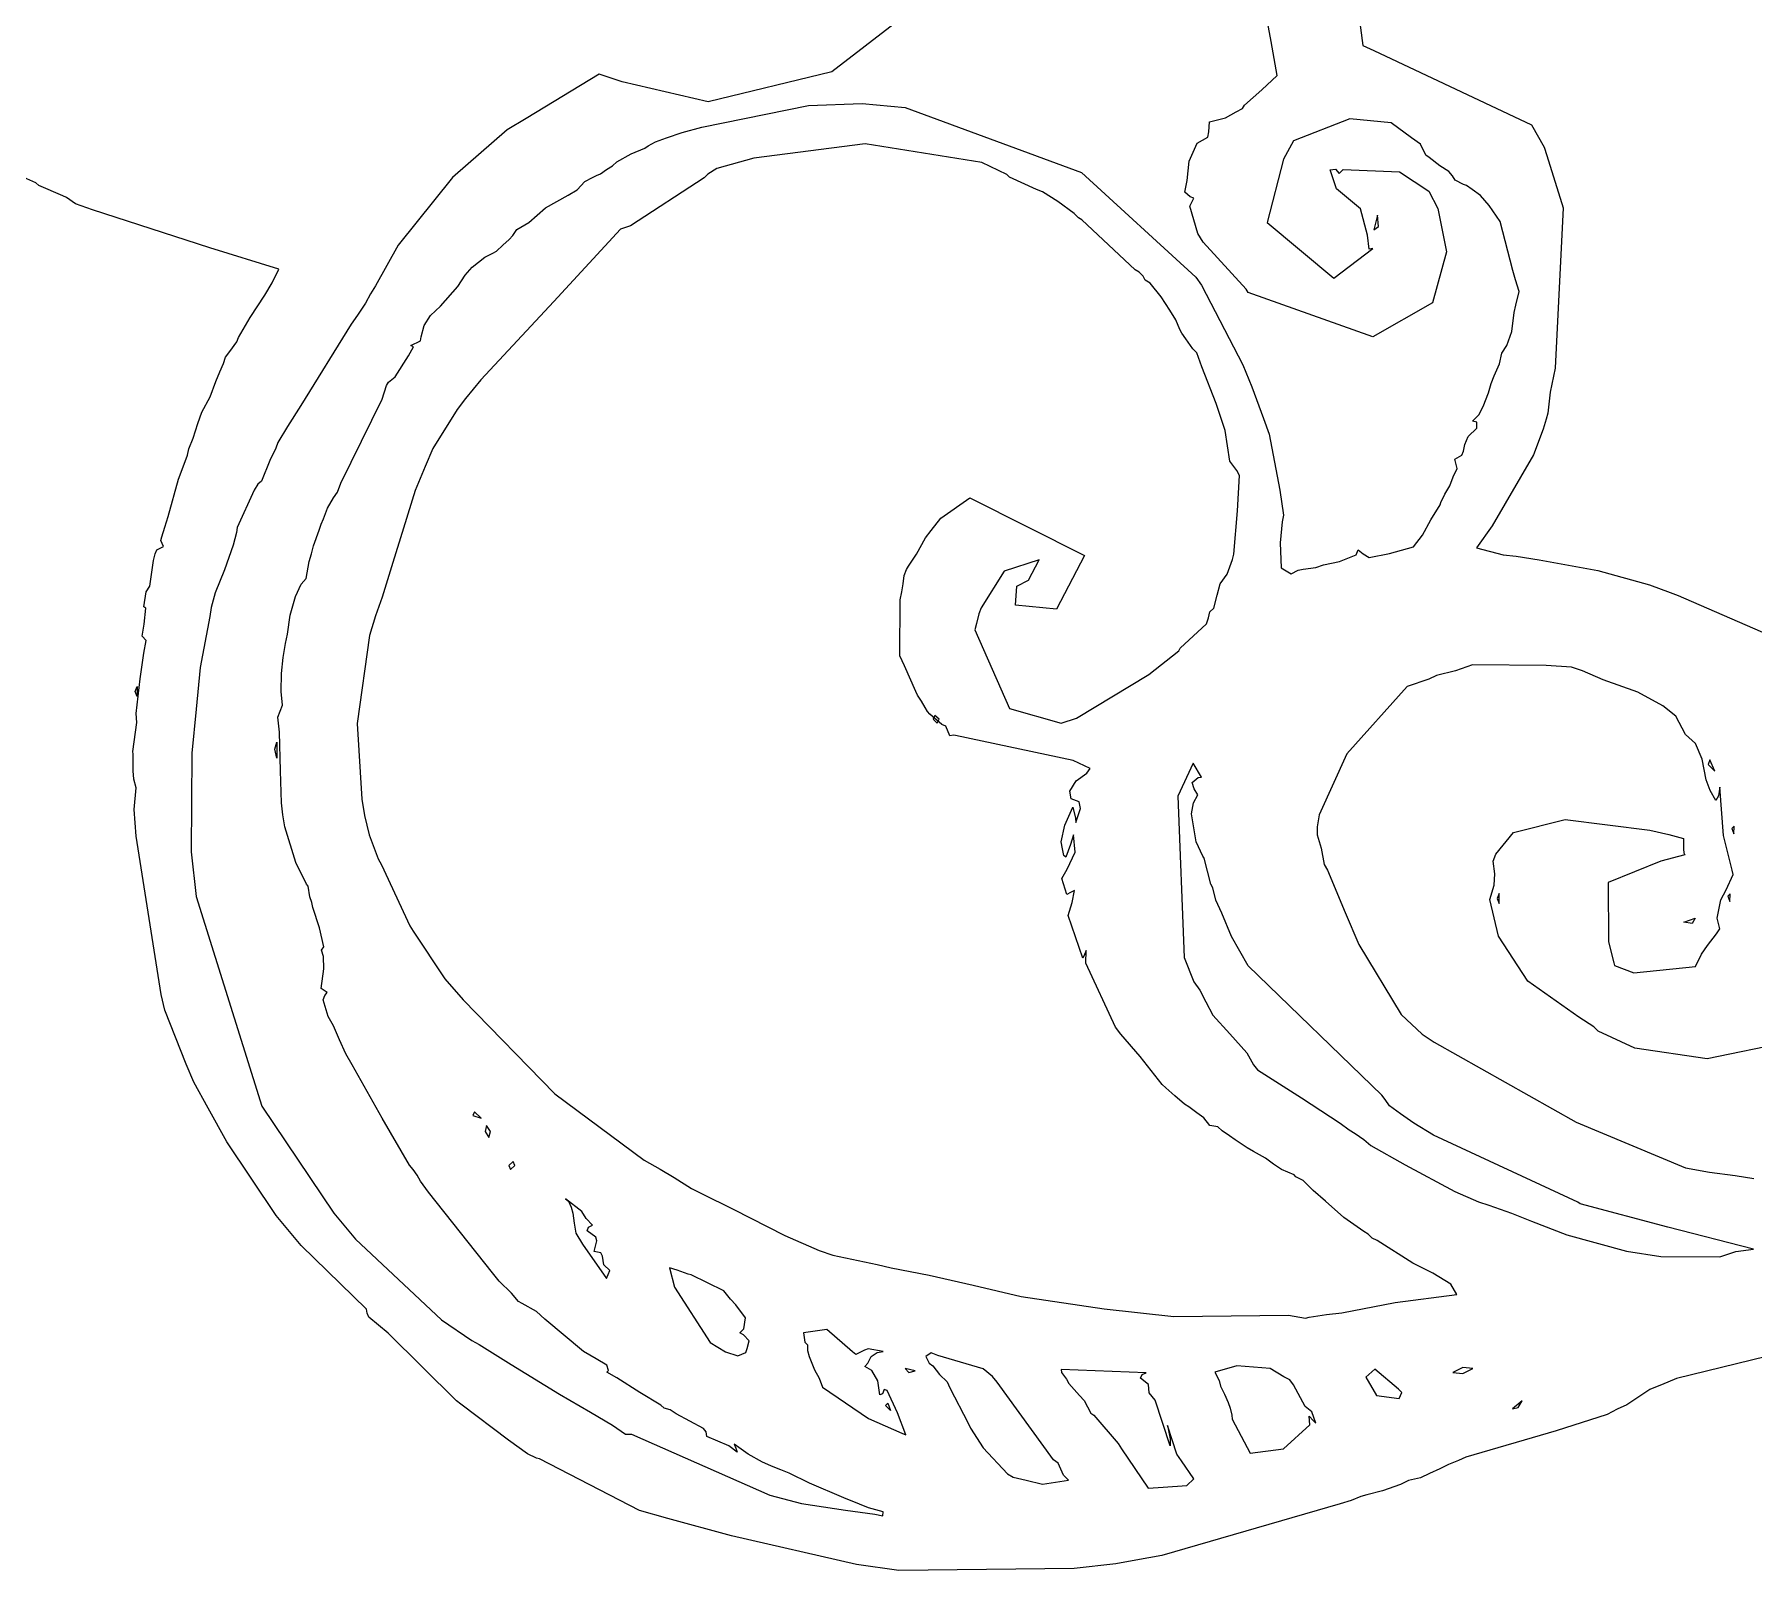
# Model space of a CAD drawing. Extents: x 0 to 208, y 1 to 205.
# Drawn here: x 199.153 to 203.618, y 194.22 to 198.208 of the extents above; entities that cross this region are included whole.
import ezdxf

# ---------------------------------------------------------------- set-up
doc = ezdxf.new("R2010")
doc.units = 0

msp = doc.modelspace()

# ---------------------------------------------------------------- linework, layer by layer
at = {"layer": 'test'}
for p, q in [((202.364761, 198.190076), (202.350029, 198.269017)), ((202.586495, 198.30505), (202.602779, 198.179114)), ((201.397152, 198.244151), (201.223664, 198.110883)), ((202.379944, 198.101354), (202.364761, 198.190076)), ((202.602779, 198.179114), (202.631151, 198.166752)), ((202.631151, 198.166752), (203.040446, 197.973286)), ((200.619627, 198.105351), (200.430152, 197.990258)), ((200.679893, 198.084721), (200.619627, 198.105351)), ((200.903181, 198.032956), (200.679893, 198.084721)), ((201.223664, 198.110883), (200.903181, 198.032956)), ((202.340281, 198.06429), (202.379944, 198.101354)), ((202.295645, 198.024697), (202.340281, 198.06429)), ((200.886789, 197.967787), (201.163121, 198.023679)), ((201.163121, 198.023679), (201.302731, 198.029154)), ((201.302731, 198.029154), (201.414632, 198.018373)), ((201.414632, 198.018373), (201.871956, 197.849748)), ((202.246171, 197.991593), (202.273772, 198.00703)), ((202.273772, 198.00703), (202.290706, 198.015666)), ((202.290706, 198.015666), (202.295645, 198.024697)), ((200.380662, 197.960571), (200.238778, 197.836475)), ((200.430152, 197.990258), (200.380662, 197.960571)), ((200.794596, 197.93965), (200.835445, 197.953281)), ((200.835445, 197.953281), (200.886789, 197.967787)), ((202.199966, 197.941837), (202.202506, 197.954932)), ((202.202506, 197.954932), (202.204481, 197.980897)), ((202.204481, 197.980897), (202.246171, 197.991593)), ((202.568982, 197.988663), (202.422404, 197.931984)), ((202.675992, 197.978926), (202.568982, 197.988663)), ((202.729222, 197.939983), (202.675992, 197.978926)), ((203.040446, 197.973286), (203.073598, 197.915549)), ((200.702837, 197.898304), (200.738078, 197.913206)), ((200.738078, 197.913206), (200.747194, 197.918511)), ((200.747194, 197.918511), (200.765792, 197.929462)), ((200.765792, 197.929462), (200.794596, 197.93965)), ((201.31083, 197.923788), (201.02127, 197.886868)), ((201.61331, 197.875644), (201.31083, 197.923788)), ((202.151903, 197.87887), (202.172167, 197.926004)), ((202.172167, 197.926004), (202.199966, 197.941837)), ((202.422404, 197.931984), (202.39644, 197.883959)), ((202.75211, 197.922993), (202.729222, 197.939983)), ((202.766476, 197.894553), (202.75211, 197.922993)), ((203.073598, 197.915549), (203.080682, 197.893564)), ((200.638615, 197.8571), (200.654137, 197.867429)), ((200.654137, 197.867429), (200.665426, 197.877759)), ((200.665426, 197.877759), (200.702837, 197.898304)), ((200.925614, 197.859775), (200.902359, 197.84524)), ((201.02127, 197.886868), (200.925614, 197.859775)), ((201.677945, 197.844554), (201.61331, 197.875644)), ((202.1464, 197.828937), (202.151903, 197.87887)), ((202.39644, 197.883959), (202.354462, 197.719886)), ((202.774942, 197.888288), (202.766476, 197.894553)), ((202.802854, 197.867206), (202.774942, 197.888288)), ((202.826024, 197.852305), (202.802854, 197.867206)), ((203.080682, 197.893564), (203.122962, 197.757595)), ((199.156566, 197.82285), (199.102278, 197.846895)), ((199.164328, 197.816217), (199.156566, 197.82285)), ((199.22715, 197.789181), (199.164328, 197.816217)), ((200.238778, 197.836475), (200.097958, 197.660673)), ((200.563008, 197.804917), (200.58234, 197.826056)), ((200.58234, 197.826056), (200.602406, 197.837006)), ((200.602406, 197.837006), (200.612735, 197.841578)), ((200.612735, 197.841578), (200.623093, 197.84615)), ((200.623093, 197.84615), (200.638615, 197.8571)), ((200.89234, 197.836096), (200.701293, 197.711074)), ((200.902359, 197.84524), (200.89234, 197.836096)), ((201.685706, 197.837781), (201.677945, 197.844554)), ((201.75522, 197.805557), (201.685706, 197.837781)), ((201.871956, 197.849748), (202.169079, 197.57796)), ((202.140925, 197.798985), (202.1464, 197.828937)), ((202.517719, 197.856264), (202.531491, 197.857957)), ((202.534737, 197.807674), (202.517719, 197.856264)), ((202.531491, 197.857957), (202.541369, 197.846838)), ((202.541369, 197.846838), (202.551699, 197.857195)), ((202.551699, 197.857195), (202.697853, 197.851015)), ((202.697853, 197.851015), (202.774038, 197.800841)), ((202.836043, 197.840649), (202.826024, 197.852305)), ((202.84276, 197.829529), (202.836043, 197.840649)), ((202.864209, 197.818325), (202.84276, 197.829529)), ((202.872083, 197.815785), (202.864209, 197.818325)), ((202.886589, 197.805456), (202.872083, 197.815785)), ((199.236717, 197.784834), (199.22715, 197.789181)), ((199.259973, 197.76807), (199.236717, 197.784834)), ((200.480144, 197.758102), (200.539611, 197.791258)), ((200.539611, 197.791258), (200.563008, 197.804917)), ((201.770883, 197.799828), (201.75522, 197.805557)), ((201.810739, 197.774145), (201.770883, 197.799828)), ((201.852971, 197.743047), (201.810739, 197.774145)), ((202.154782, 197.786426), (202.140925, 197.798985)), ((202.15323, 197.762268), (202.163728, 197.783067)), ((202.163728, 197.783067), (202.154782, 197.786426)), ((202.596848, 197.755762), (202.534737, 197.807674)), ((202.774038, 197.800841), (202.797773, 197.756151)), ((202.908207, 197.789934), (202.886589, 197.805456)), ((202.930418, 197.764082), (202.908207, 197.789934)), ((199.303926, 197.752859), (199.259973, 197.76807)), ((199.608994, 197.654383), (199.303926, 197.752859)), ((200.436925, 197.720053), (200.480144, 197.758102)), ((201.864118, 197.732097), (201.852971, 197.743047)), ((201.872867, 197.726566), (201.864118, 197.732097)), ((202.011478, 197.597399), (201.872867, 197.726566)), ((202.174142, 197.691712), (202.15323, 197.762268)), ((202.615221, 197.68725), (202.596848, 197.755762)), ((202.641093, 197.738897), (202.631328, 197.7006)), ((202.643069, 197.70967), (202.641093, 197.738897)), ((202.797773, 197.756151), (202.820464, 197.643832)), ((202.959702, 197.722717), (202.930418, 197.764082)), ((203.122962, 197.757595), (203.102331, 197.341783)), ((200.385947, 197.67566), (200.395543, 197.685848)), ((200.395543, 197.685848), (200.4059, 197.701963)), ((200.4059, 197.701963), (200.436925, 197.720053)), ((200.674849, 197.70272), (200.502355, 197.515147)), ((200.690907, 197.708054), (200.674849, 197.70272)), ((200.701293, 197.711074), (200.690907, 197.708054)), ((202.188479, 197.668457), (202.174142, 197.691712)), ((202.354462, 197.719886), (202.527182, 197.575239)), ((202.619003, 197.650448), (202.615221, 197.68725)), ((202.631328, 197.7006), (202.64304, 197.709659)), ((202.64304, 197.709659), (202.643069, 197.70967)), ((202.99266, 197.595666), (202.959702, 197.722717)), ((199.787649, 197.59843), (199.608994, 197.654383)), ((200.097958, 197.660673), (200.03907, 197.555193)), ((200.322927, 197.629601), (200.34384, 197.640551)), ((200.34384, 197.640551), (200.353435, 197.645575)), ((200.353435, 197.645575), (200.369691, 197.660617)), ((200.369691, 197.660617), (200.385947, 197.67566)), ((202.299855, 197.546946), (202.188479, 197.668457)), ((202.527182, 197.575239), (202.629078, 197.652424)), ((202.629078, 197.652424), (202.619003, 197.650448)), ((202.820464, 197.643832), (202.783916, 197.511504)), ((199.770631, 197.563626), (199.787649, 197.59843)), ((200.271816, 197.582837), (200.290387, 197.60406)), ((200.290387, 197.60406), (200.322927, 197.629601)), ((202.021836, 197.590513), (202.011478, 197.597399)), ((202.999264, 197.571367), (202.99266, 197.595666)), ((199.751355, 197.530857), (199.770631, 197.563626)), ((200.03907, 197.555193), (200.025946, 197.535014)), ((200.20815, 197.502596), (200.252795, 197.554076)), ((200.252795, 197.554076), (200.271816, 197.582837)), ((202.032165, 197.580183), (202.021836, 197.590513)), ((202.03733, 197.569826), (202.032165, 197.580183)), ((202.050256, 197.562403), (202.03733, 197.569826)), ((202.078695, 197.527284), (202.050256, 197.562403)), ((202.169079, 197.57796), (202.184009, 197.557188)), ((202.184009, 197.557188), (202.290923, 197.350362)), ((202.304653, 197.538451), (202.299855, 197.546946)), ((203.008492, 197.540714), (202.999264, 197.571367)), ((199.713461, 197.473343), (199.751355, 197.530857)), ((200.013021, 197.510235), (199.992277, 197.47962)), ((200.025946, 197.535014), (200.013021, 197.510235)), ((200.181734, 197.478042), (200.20815, 197.502596)), ((200.502355, 197.515147), (200.312521, 197.310942)), ((202.10195, 197.492607), (202.078695, 197.527284)), ((202.628319, 197.42285), (202.304653, 197.538451)), ((202.783916, 197.511504), (202.628319, 197.42285)), ((202.995877, 197.48626), (203.000054, 197.505564)), ((203.000054, 197.505564), (203.008492, 197.540714)), ((199.683354, 197.421265), (199.713461, 197.473343)), ((199.992277, 197.47962), (199.976162, 197.456224)), ((200.165026, 197.452727), (200.181734, 197.478042)), ((202.117557, 197.467433), (202.10195, 197.492607)), ((202.127294, 197.442315), (202.117557, 197.467433)), ((202.989696, 197.437136), (202.995877, 197.48626)), ((199.67881, 197.410399), (199.683354, 197.421265)), ((199.976162, 197.456224), (199.845028, 197.244445)), ((200.130878, 197.400482), (200.155741, 197.412589)), ((200.155741, 197.412589), (200.157717, 197.423144)), ((200.157717, 197.423144), (200.165026, 197.452727)), ((202.132374, 197.432804), (202.127294, 197.442315)), ((202.143324, 197.417818), (202.132374, 197.432804)), ((202.161414, 197.392277), (202.143324, 197.417818)), ((202.976517, 197.400094), (202.989696, 197.437136)), ((199.643927, 197.353955), (199.649261, 197.369844)), ((199.649261, 197.369844), (199.66072, 197.384858)), ((199.66072, 197.384858), (199.67881, 197.410399)), ((200.090458, 197.319267), (200.12481, 197.373248)), ((200.12481, 197.373248), (200.138018, 197.397434)), ((200.138018, 197.397434), (200.130878, 197.400482)), ((202.171941, 197.381412), (202.161414, 197.392277)), ((202.184472, 197.345318), (202.171941, 197.381412)), ((202.957467, 197.352879), (202.963534, 197.380734)), ((202.963534, 197.380734), (202.976517, 197.400094)), ((199.624765, 197.307134), (199.634388, 197.332054)), ((199.634388, 197.332054), (199.643927, 197.353955)), ((202.221753, 197.249659), (202.184472, 197.345318)), ((202.290923, 197.350362), (202.314658, 197.293483)), ((202.943722, 197.321927), (202.957467, 197.352879)), ((203.102331, 197.341783), (203.089208, 197.279737)), ((199.609553, 197.266997), (199.624765, 197.307134)), ((200.056111, 197.261045), (200.067287, 197.296351)), ((200.067287, 197.296351), (200.07248, 197.30541)), ((200.07248, 197.30541), (200.090458, 197.319267)), ((200.312521, 197.310942), (200.273018, 197.263131)), ((202.314658, 197.293483), (202.345273, 197.210753)), ((202.928708, 197.277647), (202.936215, 197.302087)), ((202.936215, 197.302087), (202.943722, 197.321927)), ((203.089208, 197.279737), (203.083366, 197.22502)), ((199.58833, 197.227169), (199.609553, 197.266997)), ((199.845028, 197.244445), (199.810634, 197.189917)), ((199.949005, 197.042743), (200.056111, 197.261045)), ((200.250864, 197.234472), (200.187827, 197.132883)), ((200.273018, 197.263131), (200.250864, 197.234472)), ((202.245375, 197.179442), (202.221753, 197.249659)), ((202.904324, 197.220172), (202.914907, 197.242186)), ((202.914907, 197.242186), (202.928708, 197.277647)), ((199.56547, 197.160009), (199.578057, 197.198273)), ((199.578057, 197.198273), (199.58833, 197.227169)), ((199.810634, 197.189917), (199.785516, 197.148743)), ((202.345273, 197.210753), (202.359187, 197.170237)), ((202.887729, 197.203973), (202.904324, 197.220172)), ((202.899103, 197.201151), (202.887729, 197.203973)), ((202.898821, 197.186249), (202.899103, 197.201151)), ((203.078766, 197.209497), (203.070863, 197.183646)), ((203.083366, 197.22502), (203.078766, 197.209497)), ((199.553955, 197.132041), (199.56547, 197.160009)), ((199.785516, 197.148743), (199.779985, 197.13387)), ((202.257765, 197.100132), (202.245375, 197.179442)), ((202.359187, 197.170237), (202.386957, 197.02461)), ((202.868058, 197.143662), (202.872292, 197.153991)), ((202.872292, 197.153991), (202.876497, 197.164321)), ((202.876497, 197.164321), (202.898821, 197.186249)), ((203.070863, 197.183646), (203.04631, 197.116426)), ((199.527736, 197.053817), (199.547153, 197.106076)), ((199.547153, 197.106076), (199.550907, 197.115982)), ((199.550907, 197.115982), (199.553955, 197.132041)), ((199.764632, 197.101979), (199.742929, 197.047933)), ((199.779985, 197.13387), (199.764632, 197.101979)), ((200.187827, 197.132883), (200.168071, 197.086344)), ((202.275601, 197.076313), (202.257765, 197.100132)), ((202.842009, 197.105619), (202.85962, 197.116033)), ((202.847626, 197.080868), (202.842009, 197.105619)), ((202.85962, 197.116033), (202.864023, 197.126447)), ((202.864023, 197.126447), (202.868058, 197.143662)), ((203.04631, 197.116426), (202.938958, 196.932519)), ((200.168071, 197.086344), (200.142107, 197.024298)), ((202.28229, 197.06254), (202.275601, 197.076313)), ((202.277408, 196.971524), (202.28229, 197.06254)), ((202.82835, 197.036107), (202.837635, 197.059447)), ((202.837635, 197.059447), (202.847626, 197.080868)), ((199.500756, 196.956524), (199.527736, 197.053817)), ((199.723484, 197.025017), (199.679468, 196.928127)), ((199.733813, 197.040172), (199.723484, 197.025017)), ((199.742929, 197.047933), (199.733813, 197.040172)), ((199.930209, 197.005235), (199.940426, 197.019487)), ((199.940426, 197.019487), (199.949005, 197.042743)), ((200.142107, 197.024298), (200.111508, 196.926056)), ((202.386957, 197.02461), (202.396835, 196.960308)), ((202.805095, 196.992786), (202.815424, 197.014376)), ((202.815424, 197.014376), (202.82835, 197.036107)), ((199.903568, 196.950597), (199.914236, 196.977719)), ((199.914236, 196.977719), (199.930209, 197.005235)), ((201.507337, 196.951915), (201.581979, 197.004857)), ((201.581979, 197.004857), (201.88007, 196.855547)), ((202.267614, 196.858745), (202.277408, 196.971524)), ((202.779328, 196.947597), (202.803966, 196.986662)), ((202.803966, 196.986662), (202.805095, 196.992786)), ((199.483823, 196.903636), (199.492205, 196.928584)), ((199.492205, 196.928584), (199.500756, 196.956524)), ((199.679468, 196.928127), (199.677775, 196.91475)), ((199.878337, 196.879963), (199.892589, 196.921218)), ((199.892589, 196.921218), (199.897754, 196.93674)), ((199.897754, 196.93674), (199.903568, 196.950597)), ((200.111508, 196.926056), (200.083907, 196.836671)), ((201.481486, 196.920503), (201.507337, 196.951915)), ((202.393082, 196.942923), (202.387832, 196.888299)), ((202.396835, 196.960308), (202.393082, 196.942923)), ((202.757371, 196.908345), (202.779328, 196.947597)), ((202.938958, 196.932519), (202.897785, 196.875101)), ((199.471574, 196.87008), (199.488508, 196.878716)), ((199.481847, 196.894323), (199.483823, 196.903636)), ((199.488508, 196.878716), (199.481847, 196.894323)), ((199.669054, 196.882024), (199.64659, 196.817846)), ((199.677775, 196.91475), (199.669054, 196.882024)), ((199.872805, 196.859502), (199.878337, 196.879963)), ((201.443978, 196.858519), (201.467572, 196.90072)), ((201.467572, 196.90072), (201.481486, 196.920503)), ((202.387832, 196.888299), (202.390852, 196.822954)), ((202.671841, 196.860771), (202.734116, 196.877733)), ((202.734116, 196.877733), (202.757371, 196.908345)), ((199.456927, 196.806024), (199.462402, 196.84245)), ((199.462402, 196.84245), (199.467172, 196.859666)), ((199.467172, 196.859666), (199.471574, 196.87008)), ((199.858723, 196.795686), (199.866738, 196.839379)), ((199.866738, 196.839379), (199.872805, 196.859502)), ((200.083907, 196.836671), (200.070219, 196.791989)), ((201.423376, 196.827305), (201.433508, 196.843364)), ((201.433508, 196.843364), (201.443978, 196.858519)), ((201.762293, 196.844207), (201.671579, 196.814221)), ((201.734833, 196.791392), (201.762293, 196.844207)), ((201.88007, 196.855547), (201.80737, 196.715692)), ((202.250145, 196.806858), (202.26403, 196.844916)), ((202.26403, 196.844916), (202.267614, 196.858745)), ((202.501063, 196.830602), (202.542129, 196.839577)), ((202.542129, 196.839577), (202.585238, 196.856792)), ((202.585238, 196.856792), (202.590318, 196.869605)), ((202.590318, 196.869605), (202.603244, 196.859868)), ((202.603244, 196.859868), (202.618907, 196.85016)), ((202.618907, 196.85016), (202.671841, 196.860771)), ((202.897785, 196.875101), (202.967587, 196.857293)), ((202.967587, 196.857293), (203.001197, 196.853822)), ((203.001197, 196.853822), (203.060658, 196.844367)), ((203.060658, 196.844367), (203.213191, 196.815942)), ((199.453089, 196.775609), (199.456927, 196.806024)), ((199.64659, 196.817846), (199.623052, 196.758724)), ((199.846164, 196.780784), (199.858723, 196.795686)), ((200.070219, 196.791989), (200.056249, 196.746938)), ((201.409124, 196.781303), (201.411664, 196.803599)), ((201.411664, 196.803599), (201.417675, 196.818585)), ((201.417675, 196.818585), (201.423376, 196.827305)), ((201.671579, 196.814221), (201.611734, 196.719251)), ((201.704463, 196.775842), (201.734833, 196.791392)), ((202.232591, 196.782051), (202.250145, 196.806858)), ((202.390852, 196.822954), (202.416252, 196.807431)), ((202.416252, 196.807431), (202.435246, 196.816942)), ((202.435246, 196.816942), (202.447889, 196.819482)), ((202.447889, 196.819482), (202.480855, 196.824365)), ((202.480855, 196.824365), (202.501063, 196.830602)), ((203.213191, 196.815942), (203.347224, 196.779087)), ((199.4372, 196.721797), (199.443352, 196.761187)), ((199.443352, 196.761187), (199.453089, 196.775609)), ((199.623052, 196.758724), (199.612497, 196.72044)), ((199.817433, 196.700503), (199.831601, 196.748605)), ((199.831601, 196.748605), (199.846164, 196.780784)), ((200.056249, 196.746938), (200.038752, 196.698884)), ((201.401561, 196.739929), (201.406104, 196.760616)), ((201.406104, 196.760616), (201.409124, 196.781303)), ((201.700992, 196.725993), (201.704463, 196.775842)), ((202.215742, 196.718593), (202.22483, 196.7522)), ((202.22483, 196.7522), (202.232591, 196.782051)), ((203.347224, 196.779087), (203.400426, 196.758767)), ((203.400426, 196.758767), (203.421508, 196.751429)), ((203.421508, 196.751429), (203.735421, 196.614865)), ((199.442223, 196.718354), (199.4372, 196.721797)), ((199.438187, 196.676989), (199.442223, 196.718354)), ((199.612497, 196.72044), (199.609026, 196.696846)), ((199.810632, 196.65138), (199.817433, 196.700503)), ((200.038752, 196.698884), (200.023258, 196.647178)), ((201.400432, 196.5947), (201.401561, 196.739929)), ((201.605948, 196.70418), (201.599683, 196.679034)), ((201.611734, 196.719251), (201.605948, 196.70418)), ((201.80737, 196.715692), (201.700992, 196.725993)), ((202.201659, 196.693391), (202.205723, 196.708913)), ((202.205723, 196.708913), (202.215742, 196.718593)), ((199.433023, 196.645964), (199.438187, 196.676989)), ((199.609026, 196.696846), (199.583513, 196.564498)), ((201.599683, 196.679034), (201.595393, 196.662467)), ((201.595393, 196.662467), (201.684863, 196.457935)), ((202.128569, 196.614623), (202.196946, 196.677869)), ((202.196946, 196.677869), (202.201659, 196.693391)), ((199.443211, 196.63476), (199.433023, 196.645964)), ((199.437087, 196.601749), (199.443211, 196.63476)), ((199.798948, 196.590482), (199.804987, 196.626488)), ((199.804987, 196.626488), (199.810632, 196.65138)), ((200.023258, 196.647178), (199.991124, 196.419329)), ((202.124929, 196.607821), (202.128569, 196.614623)), ((199.428169, 196.535393), (199.437087, 196.601749)), ((199.583513, 196.564498), (199.573381, 196.455913)), ((199.79511, 196.548507), (199.798948, 196.590482)), ((201.412962, 196.568849), (201.400432, 196.5947)), ((201.441947, 196.502078), (201.412962, 196.568849)), ((202.046666, 196.546271), (202.124929, 196.607821)), ((202.887817, 196.571358), (202.843195, 196.555497)), ((203.079132, 196.569665), (202.887817, 196.571358)), ((203.144376, 196.565319), (203.079132, 196.569665)), ((203.173174, 196.555526), (203.144376, 196.565319)), ((199.417444, 196.445355), (199.428169, 196.535393)), ((199.793699, 196.502392), (199.79511, 196.548507)), ((201.859553, 196.432792), (202.046666, 196.546271)), ((202.774067, 196.534331), (202.717507, 196.514914)), ((202.794077, 196.543559), (202.774067, 196.534331)), ((202.843195, 196.555497), (202.794077, 196.543559)), ((203.226855, 196.532835), (203.173174, 196.555526)), ((203.316986, 196.500681), (203.226855, 196.532835)), ((199.414944, 196.502337), (199.420165, 196.515263)), ((199.420165, 196.489411), (199.414944, 196.502337)), ((199.414944, 196.502337), (199.414944, 196.502337)), ((199.420165, 196.515263), (199.420165, 196.489411)), ((199.797734, 196.466279), (199.793699, 196.502392)), ((201.445982, 196.492821), (201.441947, 196.502078)), ((201.456368, 196.477384), (201.445982, 196.492821)), ((201.466048, 196.460789), (201.456368, 196.477384)), ((202.717507, 196.514914), (202.561368, 196.340252)), ((203.381617, 196.465305), (203.316986, 196.500681)), ((199.41942, 196.421536), (199.417444, 196.445355)), ((199.573381, 196.455913), (199.562374, 196.342161)), ((199.785204, 196.435305), (199.797734, 196.466279)), ((199.789917, 196.396917), (199.785204, 196.435305)), ((201.472285, 196.450375), (201.466048, 196.460789)), ((201.478156, 196.443573), (201.472285, 196.450375)), ((201.509818, 196.416565), (201.478156, 196.443573)), ((201.491268, 196.44021), (201.486696, 196.42988)), ((201.502219, 196.42988), (201.491268, 196.44021)), ((201.684863, 196.457935), (201.819576, 196.419979)), ((201.819576, 196.419979), (201.859553, 196.432792)), ((203.415227, 196.438466), (203.381617, 196.465305)), ((203.441079, 196.390708), (203.415227, 196.438466)), ((199.408554, 196.346657), (199.41942, 196.421536)), ((199.792457, 196.29609), (199.789917, 196.396917)), ((199.991124, 196.419329), (200.003062, 196.222846)), ((201.486696, 196.42988), (201.497647, 196.419551)), ((201.497647, 196.419551), (201.502219, 196.42988)), ((201.502219, 196.42988), (201.502219, 196.42988)), ((201.519527, 196.411964), (201.509818, 196.416565)), ((201.530166, 196.386931), (201.519527, 196.411964)), ((201.539621, 196.388342), (201.530166, 196.386931)), ((201.545378, 196.387496), (201.539621, 196.388342)), ((201.850257, 196.322833), (201.545378, 196.387496)), ((203.46693, 196.367143), (203.441079, 196.390708)), ((199.409965, 196.339517), (199.408554, 196.346657)), ((199.562374, 196.342161), (199.560117, 196.085799)), ((199.782385, 196.32903), (199.777897, 196.352426)), ((199.777897, 196.352426), (199.777954, 196.352418)), ((199.777954, 196.352418), (199.782667, 196.370395)), ((199.782667, 196.370395), (199.782385, 196.32903)), ((203.483496, 196.326748), (203.46693, 196.367143)), ((199.409965, 196.295992), (199.409965, 196.339517)), ((201.894857, 196.302344), (201.850257, 196.322833)), ((201.885826, 196.28987), (201.894857, 196.302344)), ((202.162341, 196.315902), (202.122206, 196.230744)), ((202.184157, 196.279865), (202.162341, 196.315902)), ((202.561368, 196.340252), (202.489624, 196.181686)), ((203.494052, 196.272816), (203.483496, 196.326748)), ((203.503719, 196.324899), (203.499542, 196.312369)), ((203.499542, 196.312369), (203.516983, 196.295294)), ((203.516983, 196.295294), (203.503719, 196.324908)), ((203.503719, 196.324908), (203.503719, 196.324899)), ((199.411376, 196.274402), (199.409965, 196.295992)), ((199.417106, 196.251994), (199.411376, 196.274402)), ((199.412477, 196.19606), (199.417106, 196.251994)), ((199.794997, 196.212835), (199.792457, 196.29609)), ((201.842251, 196.243642), (201.858196, 196.270086)), ((201.858196, 196.270086), (201.885826, 196.28987)), ((202.159209, 196.2655), (202.175239, 196.279018)), ((202.164712, 196.249187), (202.159209, 196.2655)), ((202.175239, 196.279018), (202.184157, 196.279865)), ((203.504691, 196.24496), (203.494052, 196.272816)), ((203.529922, 196.254048), (203.526168, 196.230793)), ((203.539659, 196.128044), (203.529922, 196.254048)), ((199.798016, 196.18181), (199.794997, 196.212835)), ((200.003062, 196.222846), (200.010343, 196.179802)), ((201.845609, 196.223378), (201.842251, 196.243642)), ((201.866606, 196.215617), (201.845609, 196.223378)), ((201.870021, 196.19843), (201.866606, 196.215617)), ((202.122206, 196.230744), (202.138829, 195.811639)), ((202.1576, 196.184228), (202.163329, 196.212668)), ((202.163329, 196.212668), (202.174505, 196.233947)), ((202.174505, 196.233947), (202.164712, 196.249187)), ((203.51931, 196.219109), (203.504691, 196.24496)), ((203.526168, 196.230793), (203.51931, 196.219109)), ((199.417868, 196.126445), (199.412477, 196.19606)), ((199.80383, 196.150785), (199.798016, 196.18181)), ((200.010343, 196.179802), (200.022817, 196.130103)), ((201.829212, 196.154965), (201.849701, 196.201373)), ((201.849701, 196.201373), (201.856672, 196.1731)), ((201.856672, 196.1731), (201.857801, 196.162235)), ((201.857801, 196.162235), (201.870021, 196.19843)), ((202.169679, 196.111796), (202.1576, 196.184228)), ((202.489624, 196.181686), (202.484629, 196.150783)), ((202.993657, 196.136107), (203.128093, 196.169451)), ((203.128093, 196.169451), (203.347981, 196.14216)), ((199.482256, 195.715239), (199.417868, 196.126445)), ((199.832422, 196.057714), (199.80383, 196.150785)), ((200.022817, 196.130103), (200.035912, 196.095587)), ((201.819108, 196.111728), (201.829212, 196.154965)), ((201.851282, 196.1299), (201.843436, 196.10467)), ((201.855515, 196.084671), (201.851282, 196.1299)), ((202.484629, 196.150783), (202.484065, 196.12987)), ((202.484065, 196.12987), (202.494761, 196.095399)), ((202.948267, 196.079699), (202.993657, 196.136107)), ((203.347981, 196.14216), (203.397249, 196.131097)), ((203.397249, 196.131097), (203.43536, 196.12026)), ((203.43536, 196.12026), (203.43536, 196.092574)), ((203.561954, 196.038362), (203.539659, 196.128044)), ((203.567219, 196.152597), (203.560953, 196.14636)), ((203.560953, 196.14636), (203.5664, 196.132785)), ((203.5664, 196.132785), (203.567247, 196.152597)), ((203.567247, 196.152597), (203.567219, 196.152597)), ((199.560117, 196.085799), (199.57293, 195.969873)), ((200.035912, 196.095587), (200.046298, 196.067732)), ((201.822749, 196.093694), (201.819108, 196.111728)), ((201.826503, 196.075886), (201.822749, 196.093694)), ((201.831498, 196.072048), (201.826503, 196.075886)), ((201.843436, 196.10467), (201.831498, 196.072048)), ((201.834744, 196.040721), (201.855515, 196.084671)), ((202.187346, 196.074616), (202.169679, 196.111796)), ((202.190817, 196.069226), (202.187346, 196.074616)), ((202.494761, 196.095399), (202.502522, 196.053173)), ((202.941409, 196.061637), (202.948267, 196.079699)), ((203.438944, 196.078124), (203.376895, 196.061304)), ((203.43536, 196.092574), (203.435925, 196.08295)), ((203.435925, 196.08295), (203.438944, 196.078124)), ((199.860193, 196.002286), (199.832422, 196.057714)), ((200.046298, 196.067732), (200.054398, 196.051786)), ((200.054398, 196.051786), (200.128041, 195.893651)), ((201.821197, 196.01614), (201.834744, 196.040721)), ((202.208089, 196.002268), (202.190817, 196.069226)), ((202.502522, 196.053173), (202.511017, 196.038526)), ((202.511017, 196.038526), (202.5565, 195.92822)), ((202.94553, 196.028298), (202.941409, 196.061637)), ((202.944119, 195.999514), (202.94553, 196.028298)), ((203.376895, 196.061304), (203.239507, 196.006025)), ((203.564494, 196.026537), (203.561954, 196.038362)), ((199.863721, 195.99681), (199.860193, 196.002286)), ((199.868575, 195.96935), (199.863721, 195.99681)), ((201.833812, 195.974774), (201.821197, 196.01614)), ((201.853794, 195.985104), (201.843295, 195.979939)), ((201.848375, 195.954079), (201.853794, 195.985104)), ((202.212859, 195.992306), (202.208089, 196.002268)), ((202.221438, 195.960324), (202.212859, 195.992306)), ((202.932548, 195.962001), (202.944119, 195.999514)), ((203.239507, 196.006025), (203.240918, 195.852186)), ((203.532716, 195.960861), (203.546178, 195.986713)), ((203.546178, 195.986713), (203.564494, 196.026537)), ((199.57293, 195.969873), (199.744148, 195.425134)), ((199.873373, 195.95428), (199.868575, 195.96935)), ((199.876308, 195.941354), (199.873373, 195.95428)), ((199.893213, 195.88844), (199.876308, 195.941354)), ((201.843295, 195.979939), (201.833812, 195.974774)), ((201.837199, 195.920469), (201.848375, 195.954079)), ((202.236678, 195.926415), (202.221438, 195.960324)), ((202.955492, 195.866624), (202.932548, 195.962001)), ((202.956909, 195.977368), (202.951688, 195.964442)), ((202.951688, 195.964442), (202.956909, 195.951516)), ((202.956909, 195.951516), (202.956909, 195.977368)), ((202.956909, 195.977368), (202.956909, 195.977368)), ((203.522895, 195.913761), (203.532716, 195.960861)), ((203.556919, 195.976803), (203.550682, 195.970566)), ((203.550682, 195.970566), (203.5561, 195.956991)), ((203.5561, 195.956991), (203.556947, 195.976803)), ((203.556947, 195.976803), (203.556919, 195.976803)), ((201.875556, 195.809302), (201.837199, 195.920469)), ((202.261824, 195.866215), (202.236678, 195.926415)), ((202.5565, 195.92822), (202.592652, 195.845489)), ((203.436104, 195.902765), (203.465915, 195.91349)), ((203.436113, 195.902765), (203.436104, 195.902765)), ((203.457674, 195.899633), (203.436113, 195.902765)), ((203.465915, 195.91349), (203.457674, 195.899633)), ((203.529865, 195.886103), (203.522895, 195.913761)), ((199.905151, 195.839319), (199.893213, 195.88844)), ((200.128041, 195.893651), (200.137129, 195.879992)), ((200.137129, 195.879992), (200.218959, 195.756046)), ((202.30494, 195.78967), (202.261824, 195.866215)), ((203.0311, 195.750106), (202.955492, 195.866624)), ((203.240918, 195.852186), (203.254126, 195.797638)), ((203.49789, 195.842576), (203.521145, 195.873121)), ((203.521145, 195.873121), (203.529865, 195.886103)), ((199.899111, 195.830175), (199.905151, 195.839319)), ((199.903655, 195.813919), (199.899111, 195.830175)), ((199.904502, 195.782155), (199.903655, 195.813919)), ((201.879648, 195.819631), (201.875556, 195.809302)), ((201.884192, 195.829961), (201.879648, 195.819631)), ((201.883345, 195.796706), (201.884192, 195.829961)), ((202.138829, 195.811639), (202.164173, 195.748272)), ((202.592652, 195.845489), (202.70247, 195.663868)), ((203.466845, 195.78776), (203.482367, 195.819688)), ((203.482367, 195.819688), (203.49789, 195.842576)), ((199.898236, 195.731256), (199.904502, 195.782155)), ((201.960471, 195.630889), (201.883345, 195.796706)), ((202.651842, 195.4536), (202.30494, 195.78967)), ((203.254126, 195.797638), (203.256666, 195.790498)), ((203.256666, 195.790498), (203.306557, 195.771984)), ((203.306557, 195.771984), (203.466845, 195.78776)), ((199.913646, 195.720984), (199.898236, 195.731256)), ((199.907804, 195.712404), (199.913646, 195.720984)), ((200.218959, 195.756046), (200.266395, 195.701546)), ((202.164173, 195.748272), (202.179695, 195.726597)), ((202.179695, 195.726597), (202.195189, 195.696605)), ((203.163962, 195.656208), (203.0311, 195.750106)), ((199.492304, 195.674553), (199.482256, 195.715239)), ((199.547337, 195.534266), (199.492304, 195.674553)), ((199.902808, 195.701651), (199.907804, 195.712404)), ((199.916016, 195.65859), (199.902808, 195.701651)), ((200.266395, 195.701546), (200.504246, 195.457495)), ((202.195189, 195.696605), (202.213279, 195.661996)), ((199.930325, 195.633698), (199.916016, 195.65859)), ((199.94517, 195.597503), (199.930325, 195.633698)), ((201.974582, 195.612799), (201.960471, 195.630889)), ((202.213279, 195.661996), (202.257227, 195.612842)), ((202.70247, 195.663868), (202.756682, 195.612809)), ((203.202496, 195.631006), (203.163962, 195.656208)), ((203.214293, 195.620197), (203.202496, 195.631006)), ((199.961652, 195.561308), (199.94517, 195.597503)), ((202.024707, 195.554311), (201.974582, 195.612799)), ((202.257227, 195.612842), (202.301177, 195.56369)), ((202.756682, 195.612809), (202.787814, 195.591642)), ((202.787814, 195.591642), (203.156653, 195.38365)), ((203.308967, 195.576306), (203.214293, 195.620197)), ((203.707478, 195.591825), (203.496842, 195.548648)), ((199.978416, 195.533015), (199.961652, 195.561308)), ((202.081352, 195.481315), (202.024707, 195.554311)), ((202.301177, 195.56369), (202.319268, 195.532984)), ((203.496842, 195.548648), (203.308967, 195.576306)), ((199.567572, 195.487731), (199.547337, 195.534266)), ((200.056176, 195.393846), (199.978416, 195.533015)), ((202.319268, 195.532984), (202.329315, 195.519776)), ((202.329315, 195.519776), (202.443369, 195.44733)), ((199.604083, 195.420511), (199.567572, 195.487731)), ((200.504246, 195.457495), (200.736924, 195.285498)), ((202.091653, 195.473158), (202.081352, 195.481315)), ((202.114174, 195.452697), (202.091653, 195.473158)), ((202.139941, 195.431051), (202.114174, 195.452697)), ((202.660506, 195.442819), (202.651842, 195.4536)), ((199.652775, 195.33261), (199.604083, 195.420511)), ((199.744148, 195.425134), (199.930454, 195.147272)), ((200.296023, 195.410317), (200.292128, 195.401088)), ((200.313013, 195.394569), (200.296023, 195.410317)), ((202.151032, 195.423939), (202.139941, 195.431051)), ((202.172002, 195.40805), (202.151032, 195.423939)), ((202.18981, 195.395406), (202.172002, 195.40805)), ((202.443369, 195.44733), (202.544198, 195.38096)), ((202.671766, 195.426705), (202.660506, 195.442819)), ((202.70022, 195.405481), (202.671766, 195.426705)), ((202.734784, 195.381718), (202.70022, 195.405481)), ((200.126831, 195.272191), (200.056176, 195.393846)), ((200.292128, 195.401088), (200.313013, 195.394569)), ((200.313013, 195.394569), (200.313013, 195.394569)), ((200.327414, 195.375013), (200.32335, 195.359491)), ((200.32335, 195.359491), (200.333369, 195.343969)), ((200.337433, 195.359491), (200.327414, 195.375013)), ((200.333369, 195.343969), (200.337433, 195.359491)), ((200.337433, 195.359491), (200.337433, 195.359491)), ((202.205163, 195.375086), (202.18981, 195.395406)), ((202.226442, 195.371982), (202.205163, 195.375086)), ((202.237421, 195.361794), (202.226442, 195.371982)), ((202.256696, 195.348812), (202.237421, 195.361794)), ((202.544198, 195.38096), (202.567453, 195.36397)), ((202.567453, 195.36397), (202.583286, 195.354318)), ((202.786473, 195.350561), (202.734784, 195.381718)), ((203.156653, 195.38365), (203.440994, 195.265261)), ((199.781437, 195.141295), (199.652775, 195.33261)), ((202.271513, 195.338031), (202.256696, 195.348812)), ((202.287035, 195.327701), (202.271513, 195.338031)), ((202.302557, 195.317344), (202.287035, 195.327701)), ((202.318531, 195.307297), (202.302557, 195.317344)), ((202.583286, 195.354318), (202.605073, 195.338796)), ((202.605073, 195.338796), (202.623333, 195.323273)), ((202.623333, 195.323273), (202.712713, 195.273083)), ((203.161061, 195.175801), (202.786473, 195.350561)), ((200.13716, 195.26141), (200.126831, 195.272191)), ((200.396362, 195.28192), (200.385412, 195.27159)), ((200.385412, 195.27159), (200.389956, 195.261233)), ((200.389956, 195.261233), (200.400906, 195.27159)), ((200.400934, 195.27159), (200.396362, 195.28192)), ((200.400906, 195.27159), (200.400934, 195.27159)), ((200.736924, 195.285498), (200.778286, 195.261622)), ((202.349626, 195.290476), (202.318531, 195.307297)), ((202.370934, 195.274728), (202.349626, 195.290476)), ((202.391988, 195.260787), (202.370934, 195.274728)), ((202.712713, 195.273083), (202.841499, 195.204153)), ((200.147489, 195.245888), (200.13716, 195.26141)), ((200.155561, 195.230366), (200.147489, 195.245888)), ((200.176361, 195.201926), (200.155561, 195.230366)), ((200.778286, 195.261622), (200.814484, 195.240399)), ((200.814484, 195.240399), (200.859171, 195.211976)), ((202.424607, 195.246873), (202.391988, 195.260787)), ((202.428784, 195.242075), (202.424607, 195.246873)), ((202.447552, 195.232705), (202.428784, 195.242075)), ((202.474137, 195.206854), (202.447552, 195.232705)), ((203.440994, 195.265261), (203.503044, 195.253888)), ((203.503044, 195.253888), (203.569225, 195.245082)), ((203.569225, 195.245082), (203.617984, 195.237603)), ((200.342485, 194.992514), (200.176361, 195.201926)), ((200.575068, 195.152159), (200.532602, 195.184409)), ((200.532602, 195.184409), (200.539884, 195.17851)), ((200.859171, 195.211976), (200.885192, 195.19905)), ((200.885192, 195.19905), (200.967849, 195.157964)), ((202.506124, 195.178414), (202.474137, 195.206854)), ((202.841499, 195.204153), (202.903032, 195.176778)), ((199.846263, 195.063738), (199.781437, 195.141295)), ((199.930454, 195.147272), (199.986822, 195.079872)), ((200.539884, 195.17851), (200.547108, 195.162988)), ((200.547108, 195.162988), (200.55137, 195.147466)), ((200.55137, 195.147466), (200.555095, 195.121615)), ((200.586442, 195.133646), (200.575068, 195.152159)), ((200.967849, 195.157964), (201.102122, 195.089593)), ((202.553549, 195.136572), (202.506124, 195.178414)), ((202.605105, 195.100005), (202.553549, 195.136572)), ((202.903032, 195.176778), (202.929532, 195.168142)), ((202.929532, 195.168142), (202.989013, 195.147455)), ((202.989013, 195.147455), (203.040389, 195.126768)), ((203.167213, 195.171427), (203.161061, 195.175801)), ((203.394718, 195.110989), (203.167213, 195.171427)), ((200.555095, 195.121615), (200.558962, 195.095763)), ((200.558962, 195.095763), (200.576403, 195.067324)), ((200.602557, 195.116176), (200.586442, 195.133646)), ((200.588276, 195.101472), (200.59234, 195.111209)), ((200.611418, 195.085273), (200.588276, 195.101472)), ((200.59234, 195.111209), (200.602557, 195.116176)), ((202.616394, 195.092723), (202.605105, 195.100005)), ((202.626864, 195.082761), (202.616394, 195.092723)), ((203.040389, 195.126768), (203.132444, 195.091558)), ((203.132444, 195.091558), (203.287248, 195.048801)), ((203.617061, 195.054451), (203.394718, 195.110989)), ((200.015548, 194.898359), (199.846263, 195.063738)), ((199.986822, 195.079872), (200.210449, 194.870633)), ((200.576403, 195.067324), (200.63863, 194.978218)), ((200.606762, 195.047963), (200.613958, 195.075959)), ((200.624457, 195.044351), (200.606762, 195.047963)), ((200.613958, 195.075959), (200.611418, 195.085273)), ((201.102122, 195.089593), (201.190641, 195.050683)), ((201.190641, 195.050683), (201.226836, 195.038576)), ((202.63979, 195.076919), (202.626864, 195.082761)), ((202.732864, 195.017449), (202.63979, 195.076919)), ((203.287248, 195.048801), (203.37634, 195.034888)), ((203.529465, 195.034244), (203.571045, 195.048412)), ((203.571045, 195.048412), (203.617061, 195.054451)), ((200.62838, 195.036307), (200.624457, 195.044351)), ((200.631795, 195.013052), (200.62838, 195.036307)), ((200.647345, 194.998405), (200.631795, 195.013052)), ((200.822726, 194.999782), (200.80249, 195.005483)), ((200.80249, 195.005483), (200.815049, 194.95555)), ((201.226836, 195.038576), (201.341892, 195.014474)), ((201.341892, 195.014474), (201.37809, 195.006008)), ((201.37809, 195.006008), (201.476329, 194.986986)), ((202.78457, 194.99188), (202.732864, 195.017449)), ((203.37634, 195.034888), (203.52951, 195.034323)), ((203.52951, 195.034323), (203.529465, 195.034244)), ((200.359672, 194.971235), (200.342485, 194.992514)), ((200.392014, 194.94023), (200.359672, 194.971235)), ((200.63863, 194.978218), (200.647351, 194.998368)), ((200.647351, 194.998368), (200.647345, 194.998405)), ((200.85092, 194.989453), (200.822726, 194.999782)), ((200.858681, 194.987195), (200.85092, 194.989453)), ((200.943553, 194.945655), (200.858681, 194.987195)), ((201.476329, 194.986986), (201.591323, 194.961021)), ((201.591323, 194.961021), (201.715419, 194.931292)), ((202.831106, 194.963618), (202.78457, 194.99188)), ((202.846628, 194.936694), (202.831106, 194.963618)), ((200.410105, 194.918386), (200.392014, 194.94023)), ((200.419446, 194.912742), (200.410105, 194.918386)), ((200.457335, 194.892422), (200.419446, 194.912742)), ((200.815049, 194.95555), (200.907607, 194.812015)), ((200.96043, 194.924573), (200.943553, 194.945655)), ((200.974937, 194.909756), (200.96043, 194.924573)), ((201.715419, 194.931292), (201.93135, 194.898856)), ((202.548447, 194.888858), (202.686425, 194.915358)), ((202.686425, 194.915358), (202.846628, 194.936694)), ((200.017524, 194.887945), (200.015548, 194.898359)), ((200.021786, 194.877616), (200.017524, 194.887945)), ((200.071516, 194.835796), (200.021786, 194.877616)), ((200.210449, 194.870633), (200.289381, 194.816864)), ((200.478388, 194.872468), (200.457335, 194.892422)), ((200.579384, 194.788098), (200.478388, 194.872468)), ((200.99949, 194.876025), (200.974937, 194.909756)), ((200.995736, 194.847588), (200.99949, 194.876025)), ((201.93135, 194.898856), (202.112322, 194.879214)), ((202.112322, 194.879214), (202.409632, 194.882798)), ((202.409632, 194.882798), (202.409715, 194.882959)), ((202.409715, 194.882959), (202.453826, 194.875339)), ((202.453826, 194.875339), (202.463027, 194.877315)), ((202.463027, 194.877315), (202.508448, 194.884794)), ((202.508448, 194.884794), (202.548447, 194.888858)), ((200.249674, 194.660449), (200.071516, 194.835796)), ((200.985209, 194.836638), (200.995736, 194.847588)), ((200.994382, 194.831361), (200.985209, 194.836638)), ((201.008916, 194.816459), (200.994382, 194.831361)), ((201.211283, 194.845396), (201.150671, 194.837155)), ((201.150671, 194.837155), (201.153747, 194.812658)), ((201.277225, 194.787286), (201.211283, 194.845396)), ((200.289381, 194.816864), (200.308261, 194.806478)), ((200.308261, 194.806478), (200.391187, 194.755069)), ((200.612111, 194.769754), (200.579384, 194.788098)), ((200.907607, 194.812015), (200.947744, 194.78749)), ((200.947744, 194.78749), (200.979774, 194.777499)), ((200.979774, 194.777499), (201.000658, 194.785514)), ((201.000658, 194.785514), (201.000675, 194.785612)), ((201.000675, 194.785612), (201.004316, 194.795885)), ((201.004316, 194.795885), (201.008916, 194.816459)), ((201.153747, 194.812658), (201.160548, 194.806138)), ((201.160548, 194.806138), (201.161113, 194.790616)), ((201.161113, 194.790616), (201.165036, 194.775094)), ((201.285945, 194.781021), (201.277225, 194.787286)), ((201.308382, 194.791773), (201.285945, 194.781021)), ((201.318711, 194.795301), (201.308382, 194.791773)), ((201.357491, 194.788443), (201.318711, 194.795301)), ((201.326447, 194.775771), (201.341969, 194.785452)), ((201.341969, 194.785452), (201.357491, 194.788443)), ((201.481887, 194.785175), (201.468283, 194.775353)), ((201.498876, 194.778345), (201.481887, 194.785175)), ((201.616489, 194.743392), (201.498876, 194.778345)), ((200.391187, 194.755069), (200.517075, 194.677235)), ((200.639882, 194.752651), (200.612111, 194.769754)), ((200.643861, 194.738907), (200.639882, 194.752651)), ((200.63991, 194.734786), (200.643861, 194.738907)), ((200.666072, 194.720083), (200.63991, 194.734786)), ((201.165036, 194.775094), (201.179231, 194.740491)), ((201.179231, 194.740491), (201.191057, 194.71955)), ((201.309231, 194.749722), (201.317839, 194.758528)), ((201.327914, 194.739195), (201.309231, 194.749722)), ((201.317839, 194.758528), (201.326447, 194.775771)), ((201.343041, 194.712215), (201.327914, 194.739195)), ((201.44022, 194.738422), (201.414482, 194.744377)), ((201.414482, 194.744377), (201.424105, 194.733878)), ((201.424105, 194.733878), (201.44022, 194.73845)), ((201.44022, 194.73845), (201.44022, 194.738422)), ((201.468283, 194.775353), (201.476665, 194.758448)), ((201.476665, 194.758448), (201.48612, 194.751449)), ((201.48612, 194.751449), (201.503561, 194.728702)), ((201.641099, 194.72358), (201.616489, 194.743392)), ((202.040147, 194.732631), (201.819328, 194.741832)), ((201.819328, 194.741832), (201.820457, 194.734071)), ((201.820457, 194.734071), (201.833383, 194.716686)), ((202.27588, 194.751012), (202.21862, 194.735123)), ((202.21862, 194.735123), (202.229514, 194.713279)), ((202.362533, 194.744662), (202.27588, 194.751012)), ((202.397272, 194.722225), (202.362533, 194.744662)), ((202.634123, 194.742472), (202.610896, 194.72139)), ((202.695658, 194.690834), (202.634123, 194.742472)), ((202.862149, 194.746804), (202.836297, 194.734161)), ((202.836297, 194.734161), (202.862149, 194.731338)), ((202.888, 194.743982), (202.862149, 194.746804)), ((202.862149, 194.731338), (202.888, 194.743982)), ((202.888, 194.743982), (202.888, 194.743982)), ((203.651005, 194.775353), (203.417463, 194.718011)), ((200.725674, 194.682019), (200.666072, 194.720083)), ((201.191057, 194.71955), (201.199439, 194.696154)), ((201.199439, 194.696154), (201.31918, 194.614699)), ((201.348742, 194.675899), (201.343041, 194.712215)), ((201.360059, 194.68984), (201.355149, 194.678721)), ((201.367679, 194.6873), (201.360059, 194.68984)), ((201.503561, 194.728702), (201.523514, 194.709257)), ((201.523514, 194.709257), (201.5304, 194.693735)), ((201.5304, 194.693735), (201.577707, 194.602092)), ((201.653658, 194.708424), (201.641099, 194.72358)), ((201.799581, 194.506853), (201.653658, 194.708424)), ((201.833383, 194.716686), (201.839648, 194.705736)), ((201.839648, 194.705736), (201.867165, 194.674528)), ((202.025867, 194.718944), (202.029931, 194.72868)), ((202.046441, 194.702885), (202.025867, 194.718944)), ((202.029931, 194.72868), (202.040147, 194.732631)), ((202.047852, 194.681465), (202.046441, 194.702885)), ((202.229514, 194.713279), (202.233154, 194.698632)), ((202.233154, 194.698632), (202.243455, 194.67786)), ((202.41333, 194.714464), (202.397272, 194.722225)), ((202.422531, 194.702301), (202.41333, 194.714464)), ((202.453386, 194.645749), (202.422531, 194.702301)), ((202.610896, 194.72139), (202.638582, 194.674431)), ((202.703843, 194.681859), (202.695658, 194.690834)), ((203.347808, 194.689563), (203.287906, 194.650044)), ((203.362963, 194.696054), (203.347808, 194.689563)), ((203.378683, 194.701925), (203.362963, 194.696054)), ((203.417463, 194.718011), (203.378683, 194.701925)), ((200.260539, 194.652095), (200.249674, 194.660449)), ((200.384635, 194.558361), (200.260539, 194.652095)), ((200.517075, 194.677235), (200.597465, 194.63051)), ((200.779652, 194.648683), (200.725674, 194.682019)), ((200.788627, 194.641261), (200.779652, 194.648683)), ((201.355149, 194.678721), (201.348742, 194.675899)), ((201.363319, 194.648134), (201.369105, 194.653919)), ((201.37616, 194.635377), (201.363319, 194.648134)), ((201.363319, 194.648134), (201.363319, 194.648134)), ((201.394237, 194.629394), (201.367679, 194.6873)), ((201.369105, 194.653919), (201.37616, 194.635377)), ((201.867165, 194.674528), (201.878792, 194.661545)), ((201.878792, 194.661545), (201.896628, 194.627936)), ((202.055613, 194.671841), (202.047852, 194.681465)), ((202.063402, 194.662217), (202.055613, 194.671841)), ((202.10245, 194.543418), (202.063402, 194.662217)), ((202.243455, 194.67786), (202.253474, 194.656327)), ((202.253474, 194.656327), (202.258695, 194.640889)), ((202.470291, 194.632146), (202.453386, 194.645749)), ((202.638582, 194.674431), (202.697312, 194.66636)), ((202.697295, 194.666337), (202.703843, 194.681859)), ((202.697312, 194.66636), (202.697295, 194.666337)), ((203.016909, 194.659959), (202.991425, 194.639808)), ((203.005874, 194.642997), (203.016909, 194.659959)), ((203.016909, 194.659959), (203.016909, 194.659959)), ((203.287906, 194.650044), (203.262986, 194.638981)), ((200.597465, 194.63051), (200.654342, 194.597389)), ((200.804149, 194.637197), (200.788627, 194.641261)), ((200.819671, 194.626275), (200.804149, 194.637197)), ((200.890515, 194.588262), (200.819671, 194.626275)), ((201.31918, 194.614699), (201.405531, 194.576401)), ((201.394411, 194.629185), (201.394237, 194.629394)), ((201.416255, 194.571688), (201.394411, 194.629185)), ((201.577707, 194.602092), (201.583887, 194.589166)), ((201.896628, 194.627936), (201.904079, 194.622771)), ((201.904079, 194.622771), (201.967791, 194.549752)), ((202.258695, 194.640889), (202.262985, 194.623109)), ((202.262985, 194.623109), (202.26355, 194.612723)), ((202.26355, 194.612723), (202.310607, 194.524554)), ((202.464816, 194.597952), (202.463687, 194.620163)), ((202.463687, 194.620163), (202.474383, 194.608112)), ((202.480621, 194.60227), (202.470291, 194.632146)), ((202.474383, 194.608112), (202.480621, 194.60227)), ((202.991425, 194.639808), (203.005874, 194.642997)), ((203.237642, 194.625208), (203.104439, 194.582406)), ((203.262986, 194.638981), (203.237642, 194.625208)), ((200.433759, 194.522948), (200.384635, 194.558361)), ((200.654342, 194.597389), (200.687791, 194.574021)), ((200.687791, 194.574021), (200.695721, 194.573826)), ((200.695721, 194.573826), (200.703623, 194.573826)), ((200.703623, 194.573826), (201.062824, 194.415607)), ((200.897655, 194.57957), (200.890515, 194.588262)), ((200.899348, 194.567745), (200.897655, 194.57957)), ((200.956574, 194.543332), (200.899348, 194.567745)), ((201.405531, 194.576401), (201.416255, 194.571688)), ((201.583887, 194.589166), (201.616732, 194.538199)), ((202.119892, 194.521887), (202.095254, 194.596041)), ((202.095254, 194.596041), (202.10245, 194.562101)), ((202.10245, 194.562101), (202.10245, 194.543418)), ((202.396787, 194.535414), (202.464816, 194.597952)), ((203.104439, 194.582406), (202.869949, 194.514188)), ((200.457183, 194.511292), (200.433759, 194.522948)), ((200.464944, 194.509598), (200.457183, 194.511292)), ((200.978023, 194.52733), (200.956574, 194.543332)), ((201.006274, 194.521714), (200.970573, 194.547707)), ((200.970573, 194.547707), (200.974947, 194.537519)), ((200.974947, 194.537519), (200.978023, 194.52733)), ((201.044266, 194.500717), (201.006274, 194.521714)), ((201.616732, 194.538199), (201.679834, 194.471135)), ((201.967791, 194.549752), (201.976455, 194.535725)), ((201.976455, 194.535725), (202.045249, 194.433863)), ((202.132168, 194.504333), (202.119892, 194.521887)), ((202.310607, 194.524554), (202.396854, 194.535476)), ((202.396854, 194.535476), (202.396787, 194.535414)), ((202.869949, 194.514188), (202.851238, 194.505524)), ((200.724227, 194.375317), (200.464944, 194.509598)), ((201.0577, 194.495242), (201.044266, 194.500717)), ((201.067211, 194.490501), (201.0577, 194.495242)), ((201.091821, 194.481272), (201.067211, 194.490501)), ((201.112875, 194.4721), (201.091821, 194.481272)), ((201.166347, 194.446559), (201.112875, 194.4721)), ((201.679834, 194.471135), (201.694482, 194.462471)), ((201.811293, 194.498641), (201.799581, 194.506853)), ((201.825461, 194.467616), (201.811293, 194.498641)), ((201.838387, 194.45469), (201.825461, 194.467616)), ((202.16398, 194.458218), (202.132168, 194.504333)), ((202.775941, 194.471572), (202.752827, 194.460594)), ((202.802668, 194.484103), (202.775941, 194.471572)), ((202.825471, 194.494912), (202.802668, 194.484103)), ((202.851238, 194.505524), (202.825471, 194.494912)), ((201.2547, 194.408182), (201.166347, 194.446559)), ((201.694482, 194.462471), (201.728955, 194.454569)), ((201.728955, 194.454569), (201.771178, 194.444126)), ((201.771178, 194.444126), (201.838395, 194.45471)), ((201.838395, 194.45471), (201.838387, 194.45469)), ((202.045249, 194.433863), (202.084004, 194.435839)), ((202.084004, 194.435839), (202.145972, 194.440862)), ((202.145834, 194.44072), (202.16398, 194.458218)), ((202.145972, 194.440862), (202.145834, 194.44072)), ((202.654272, 194.426558), (202.613271, 194.41589)), ((202.700729, 194.443209), (202.654272, 194.426558)), ((202.721783, 194.453228), (202.700729, 194.443209)), ((202.737305, 194.457292), (202.721783, 194.453228)), ((202.752827, 194.460594), (202.737305, 194.457292)), ((201.062824, 194.415607), (201.145558, 194.394158)), ((201.145558, 194.394158), (201.25931, 194.376773)), ((201.295529, 194.391841), (201.2547, 194.408182)), ((201.25931, 194.376773), (201.336006, 194.365936)), ((201.318784, 194.382246), (201.295529, 194.391841)), ((201.357564, 194.372058), (201.318784, 194.382246)), ((202.544245, 194.393256), (202.080614, 194.258396)), ((202.572688, 194.401835), (202.544245, 194.393256)), ((202.597692, 194.411854), (202.572688, 194.401835)), ((202.613271, 194.41589), (202.597692, 194.411854)), ((200.798294, 194.3548), (200.724227, 194.375317)), ((200.963752, 194.309802), (200.798294, 194.3548)), ((201.336006, 194.365936), (201.356693, 194.361956)), ((201.356693, 194.361956), (201.35754, 194.372145)), ((201.35754, 194.372145), (201.357564, 194.372058)), ((201.28798, 194.235225), (200.963752, 194.309802)), ((202.013395, 194.24674), (201.961689, 194.237201)), ((202.080614, 194.258396), (202.013395, 194.24674)), ((201.398089, 194.219505), (201.28798, 194.235225)), ((201.853107, 194.224755), (201.398089, 194.219505)), ((201.961689, 194.237201), (201.853107, 194.224755))]:
    msp.add_line(p, q, dxfattribs=at)

doc.saveas('drawing.dxf')
